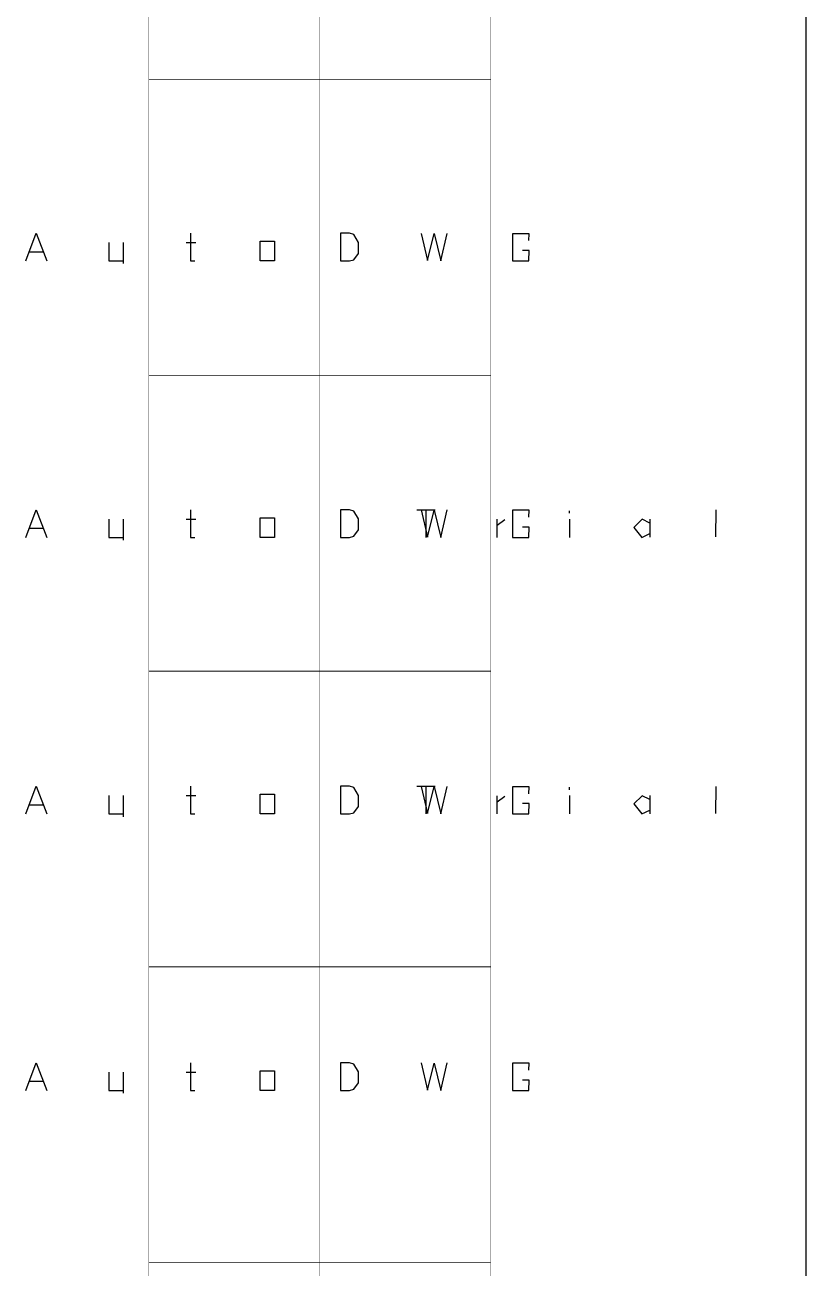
# Model space of a CAD drawing. Extents: x 0 to 595, y -1 to 841.
# Drawn here: x 475.9 to 594.7, y 435.6 to 624.8 of the extents above; entities that cross this region are included whole.
import ezdxf

# ---------------------------------------------------------------- set-up
doc = ezdxf.new("R2010")
doc.units = 0
doc.header["$MEASUREMENT"] = 0
doc.header["$XCLIPFRAME"] = 2
for name, color, linetype in [('at_Entity', 7, 'Continuous'), ('at_Rect', 7, 'Continuous'), ('at_Solid', 7, 'Continuous'), ('at_Text', 7, 'Continuous')]:
    doc.layers.add(name, color=color, linetype=linetype)
picture_1 = doc.add_image_def('image1.jpg', size_in_pixel=(1446, 2048))

msp = doc.modelspace()

# ---------------------------------------------------------------- linework, layer by layer
at = {"color": 28}
for p, q in [((475.98, 546.81), (477.59, 551.02)), ((477.59, 551.02), (479.19, 546.81)), ((501.02, 551.02), (501.02, 546.81)), ((523.87, 551.02), (523.86, 546.81)), ((525.25, 551.03), (523.87, 551.02)), ((525.88, 550.81), (525.25, 551.03)), ((526.61, 549.63), (525.88, 550.81)), ((536.11, 551), (537.11, 546.87)), ((537.11, 546.87), (538.1, 550.97)), ((538.1, 550.97), (539.1, 546.82)), ((539.1, 546.82), (540.1, 551)), ((552.54, 550.96), (550, 550.96)), ((550, 550.96), (550, 546.81)), ((552.51, 549.89), (552.54, 550.96)), ((488.6, 549.59), (488.6, 546.81)), ((490.81, 549.59), (490.81, 546.39)), ((500.4, 549.61), (501.83, 549.61)), ((511.63, 549.8), (513.8, 549.8)), ((511.63, 546.81), (511.63, 549.8)), ((513.8, 549.8), (513.8, 546.81)), ((526.59, 547.96), (526.61, 549.63)), ((476.57, 548.21), (478.58, 548.21)), ((488.6, 546.81), (490.81, 546.81)), ((501.02, 546.81), (501.68, 546.81)), ((513.8, 546.81), (511.63, 546.81)), ((523.86, 546.81), (525.22, 546.81)), ((525.22, 546.81), (525.86, 546.98)), ((525.86, 546.98), (526.59, 547.96)), ((550, 546.81), (552.51, 546.81)), ((552.54, 548.39), (551.53, 548.39)), ((552.51, 546.81), (552.54, 548.39))]:
    msp.add_line(p, q, dxfattribs=at)
at = {"layer": 'at_Entity', "color": 28}
for p, q in [((535.45, 508.94), (538.23, 508.94)), ((536.83, 508.94), (536.83, 504.74)), ((580.92, 508.93), (580.91, 504.82)), ((547.64, 507.51), (547.64, 504.74)), ((547.67, 506.58), (548.85, 507.46)), ((558.67, 507.53), (558.67, 504.74)), ((558.68, 508.41), (558.68, 508.79)), ((569.74, 507.51), (568.48, 506.25)), ((570.91, 506.92), (569.74, 507.51)), ((570.89, 507.53), (570.89, 504.76)), ((568.48, 506.25), (569.71, 504.74)), ((569.71, 504.74), (570.91, 505.33))]:
    msp.add_line(p, q, dxfattribs=at)
at = {"layer": 'at_Entity', "color": 7}
for points in [[(494.7, 661.52, 0.0822, 0.0822, 0), (494.7, 616.49, 0.0822, 0.0822, 0)], [(520.71, 616.49, 0.0822, 0.0822, 0), (520.71, 661.52, 0.0822, 0.0822, 0)], [(520.71, 661.52, 0.0822, 0.0822, 0), (520.71, 616.49, 0.0822, 0.0822, 0)], [(546.72, 616.49, 0.0822, 0.0822, 0), (546.72, 661.52, 0.0822, 0.0822, 0)], [(494.7, 616.49, 0.0822, 0.0822, 0), (520.71, 616.49, 0.0822, 0.0822, 0)], [(494.7, 616.45, 0.0822, 0.0822, 0), (494.7, 571.4, 0.0822, 0.0822, 0)], [(520.71, 616.45, 0.0822, 0.0822, 0), (494.7, 616.45, 0.0822, 0.0822, 0)], [(520.71, 616.49, 0.0822, 0.0822, 0), (546.72, 616.49, 0.0822, 0.0822, 0)], [(520.71, 616.45, 0.0822, 0.0822, 0), (520.71, 571.4, 0.0822, 0.0822, 0)], [(546.72, 616.45, 0.0822, 0.0822, 0), (520.71, 616.45, 0.0822, 0.0822, 0)], [(520.71, 571.4, 0.0822, 0.0822, 0), (520.71, 616.45, 0.0822, 0.0822, 0)], [(546.72, 571.4, 0.0822, 0.0822, 0), (546.72, 616.45, 0.0822, 0.0822, 0)], [(494.7, 571.42, 0.0822, 0.0822, 0), (494.7, 526.39, 0.0822, 0.0822, 0)], [(520.71, 571.42, 0.0822, 0.0822, 0), (494.7, 571.42, 0.0822, 0.0822, 0)], [(494.7, 571.4, 0.0822, 0.0822, 0), (520.71, 571.4, 0.0822, 0.0822, 0)], [(520.71, 571.42, 0.0822, 0.0822, 0), (520.71, 526.39, 0.0822, 0.0822, 0)], [(546.72, 571.42, 0.0822, 0.0822, 0), (520.71, 571.42, 0.0822, 0.0822, 0)], [(520.71, 526.39, 0.0822, 0.0822, 0), (520.71, 571.42, 0.0822, 0.0822, 0)], [(520.71, 571.4, 0.0822, 0.0822, 0), (546.72, 571.4, 0.0822, 0.0822, 0)], [(546.72, 526.39, 0.0822, 0.0822, 0), (546.72, 571.42, 0.0822, 0.0822, 0)], [(494.7, 526.5, 0.0822, 0.0822, 0), (494.7, 481.45, 0.0822, 0.0822, 0)], [(520.71, 526.5, 0.0822, 0.0822, 0), (494.7, 526.5, 0.0822, 0.0822, 0)], [(494.7, 526.39, 0.0822, 0.0822, 0), (520.71, 526.39, 0.0822, 0.0822, 0)], [(520.71, 526.5, 0.0822, 0.0822, 0), (520.71, 481.45, 0.0822, 0.0822, 0)], [(520.71, 526.5, 0.0822, 0.0822, 0), (520.71, 481.45, 0.0822, 0.0822, 0)], [(520.71, 526.5, 0.0822, 0.0822, 0), (520.71, 481.45, 0.0822, 0.0822, 0)], [(520.71, 526.5, 0.0822, 0.0822, 0), (520.71, 481.45, 0.0822, 0.0822, 0)], [(520.71, 526.5, 0.0822, 0.0822, 0), (520.71, 481.45, 0.0822, 0.0822, 0)], [(520.71, 526.5, 0.0822, 0.0822, 0), (520.71, 481.45, 0.0822, 0.0822, 0)], [(520.71, 526.5, 0.0822, 0.0822, 0), (520.71, 481.45, 0.0822, 0.0822, 0)], [(546.72, 526.5, 0.0822, 0.0822, 0), (520.71, 526.5, 0.0822, 0.0822, 0)], [(520.71, 481.45, 0.0822, 0.0822, 0), (520.71, 526.5, 0.0822, 0.0822, 0)], [(520.71, 526.39, 0.0822, 0.0822, 0), (546.72, 526.39, 0.0822, 0.0822, 0)], [(546.72, 481.45, 0.0822, 0.0822, 0), (546.72, 526.5, 0.0822, 0.0822, 0)], [(494.7, 481.49, 0.0822, 0.0822, 0), (494.7, 436.46, 0.0822, 0.0822, 0)], [(520.71, 481.49, 0.0822, 0.0822, 0), (494.7, 481.49, 0.0822, 0.0822, 0)], [(494.7, 481.45, 0.0822, 0.0822, 0), (520.71, 481.45, 0.0822, 0.0822, 0)], [(520.71, 481.49, 0.0822, 0.0822, 0), (520.71, 436.46, 0.0822, 0.0822, 0)], [(546.72, 481.49, 0.0822, 0.0822, 0), (520.71, 481.49, 0.0822, 0.0822, 0)], [(520.71, 436.46, 0.0822, 0.0822, 0), (520.71, 481.49, 0.0822, 0.0822, 0)], [(520.71, 481.45, 0.0822, 0.0822, 0), (546.72, 481.45, 0.0822, 0.0822, 0)], [(546.72, 436.46, 0.0822, 0.0822, 0), (546.72, 481.49, 0.0822, 0.0822, 0)], [(494.7, 436.46, 0.0822, 0.0822, 0), (520.71, 436.46, 0.0822, 0.0822, 0)], [(494.7, 436.42, 0.0822, 0.0822, 0), (494.7, 391.39, 0.0822, 0.0822, 0)], [(520.71, 436.42, 0.0822, 0.0822, 0), (494.7, 436.42, 0.0822, 0.0822, 0)], [(520.71, 436.46, 0.0822, 0.0822, 0), (546.72, 436.46, 0.0822, 0.0822, 0)], [(520.71, 436.42, 0.0822, 0.0822, 0), (520.71, 391.39, 0.0822, 0.0822, 0)], [(546.72, 436.42, 0.0822, 0.0822, 0), (520.71, 436.42, 0.0822, 0.0822, 0)], [(520.71, 391.39, 0.0822, 0.0822, 0), (520.71, 436.42, 0.0822, 0.0822, 0)], [(546.72, 391.39, 0.0822, 0.0822, 0), (546.72, 436.42, 0.0822, 0.0822, 0)]]:
    msp.add_lwpolyline(points, format="xyseb", dxfattribs=at)
at = {"layer": 'at_Rect', "color": 28}
for p, q in [((535.45, 551.02), (538.23, 551.02)), ((536.83, 551.02), (536.83, 546.81)), ((558.68, 550.49), (558.68, 550.86)), ((580.92, 551), (580.91, 546.9)), ((547.64, 549.59), (547.64, 546.81)), ((547.67, 548.66), (548.85, 549.54)), ((558.67, 549.6), (558.67, 546.81)), ((569.74, 549.59), (568.48, 548.33)), ((570.91, 549), (569.74, 549.59)), ((570.89, 549.6), (570.89, 546.84)), ((568.48, 548.33), (569.71, 546.81)), ((569.71, 546.81), (570.91, 547.41))]:
    msp.add_line(p, q, dxfattribs=at)
at = {"layer": 'at_Solid', "color": 28}
for p, q in [((475.98, 588.89), (477.59, 593.1)), ((477.59, 593.1), (479.19, 588.89)), ((501.02, 593.1), (501.02, 588.89)), ((523.87, 593.1), (523.86, 588.89)), ((525.25, 593.11), (523.87, 593.1)), ((525.88, 592.88), (525.25, 593.11)), ((526.61, 591.71), (525.88, 592.88)), ((536.11, 593.08), (537.11, 588.94)), ((537.11, 588.94), (538.1, 593.05)), ((538.1, 593.05), (539.1, 588.9)), ((539.1, 588.9), (540.1, 593.08)), ((552.54, 593.03), (550, 593.03)), ((550, 593.03), (550, 588.89)), ((552.51, 591.97), (552.54, 593.03)), ((476.57, 590.29), (478.58, 590.29)), ((488.6, 591.67), (488.6, 588.89)), ((490.81, 591.67), (490.81, 588.47)), ((500.4, 591.69), (501.83, 591.69)), ((511.63, 591.88), (513.8, 591.88)), ((511.63, 588.89), (511.63, 591.88)), ((513.8, 591.88), (513.8, 588.89)), ((526.59, 590.03), (526.61, 591.71)), ((552.54, 590.47), (551.53, 590.47)), ((552.51, 588.89), (552.54, 590.47)), ((488.6, 588.89), (490.81, 588.89)), ((501.02, 588.89), (501.68, 588.89)), ((513.8, 588.89), (511.63, 588.89)), ((523.86, 588.89), (525.22, 588.89)), ((525.22, 588.89), (525.86, 589.06)), ((525.86, 589.06), (526.59, 590.03)), ((550, 588.89), (552.51, 588.89)), ((475.98, 462.66), (477.59, 466.87)), ((477.59, 466.87), (479.19, 462.66)), ((488.6, 465.44), (488.6, 462.66)), ((490.81, 465.44), (490.81, 462.24)), ((500.4, 465.46), (501.83, 465.46)), ((501.02, 466.86), (501.02, 462.66)), ((511.63, 465.64), (513.8, 465.64)), ((511.63, 462.66), (511.63, 465.64)), ((513.8, 465.64), (513.8, 462.66)), ((523.87, 466.86), (523.86, 462.66)), ((525.25, 466.88), (523.87, 466.86)), ((525.88, 466.65), (525.25, 466.88)), ((526.61, 465.48), (525.88, 466.65)), ((526.59, 463.8), (526.61, 465.48)), ((536.11, 466.84), (537.11, 462.71)), ((537.11, 462.71), (538.1, 466.82)), ((538.1, 466.82), (539.1, 462.66)), ((539.1, 462.66), (540.1, 466.84)), ((552.54, 466.8), (550, 466.8)), ((550, 466.8), (550, 462.66)), ((552.51, 465.74), (552.54, 466.8)), ((476.57, 464.06), (478.58, 464.06)), ((525.86, 462.83), (526.59, 463.8)), ((552.54, 464.24), (551.53, 464.24)), ((552.51, 462.66), (552.54, 464.24)), ((488.6, 462.66), (490.81, 462.66)), ((501.02, 462.66), (501.68, 462.66)), ((513.8, 462.66), (511.63, 462.66)), ((523.86, 462.66), (525.22, 462.66)), ((525.22, 462.66), (525.86, 462.83)), ((550, 462.66), (552.51, 462.66))]:
    msp.add_line(p, q, dxfattribs=at)
at = {"layer": 'at_Text', "color": 28}
for p, q in [((475.98, 504.74), (477.59, 508.94)), ((477.59, 508.94), (479.19, 504.74)), ((501.02, 508.94), (501.02, 504.74)), ((523.87, 508.94), (523.86, 504.74)), ((525.25, 508.96), (523.87, 508.94)), ((525.88, 508.73), (525.25, 508.96)), ((536.11, 508.92), (537.11, 504.79)), ((539.1, 504.74), (540.1, 508.92)), ((488.6, 507.52), (488.6, 504.74)), ((490.81, 507.52), (490.81, 504.31)), ((500.4, 507.53), (501.83, 507.53)), ((511.63, 507.72), (513.8, 507.72)), ((511.63, 504.74), (511.63, 507.72)), ((513.8, 507.72), (513.8, 504.74)), ((526.61, 507.55), (525.88, 508.73)), ((526.59, 505.88), (526.61, 507.55)), ((537.11, 504.79), (538.1, 508.9)), ((538.1, 508.9), (539.1, 504.74)), ((552.54, 508.88), (550, 508.88)), ((550, 508.88), (550, 504.74)), ((552.51, 507.81), (552.54, 508.88)), ((476.57, 506.14), (478.58, 506.14)), ((525.86, 504.9), (526.59, 505.88)), ((552.54, 506.31), (551.53, 506.31)), ((552.51, 504.74), (552.54, 506.31)), ((488.6, 504.74), (490.81, 504.74)), ((501.02, 504.74), (501.68, 504.74)), ((513.8, 504.74), (511.63, 504.74)), ((523.86, 504.74), (525.22, 504.74)), ((525.22, 504.74), (525.86, 504.9)), ((550, 504.74), (552.51, 504.74))]:
    msp.add_line(p, q, dxfattribs=at)

# ---------------------------------------------------------------- pictures from other files: only their frames are drawn
image = msp.add_image(picture_1, insert=(0, 0.01), size_in_units=(594.46, 841.54))
image.set_boundary_path([(0.026, 2047.983), (1446.026, 2047.983), (1446.026, -0.017), (0.026, -0.017), (0.026, 2047.983)])

doc.saveas('drawing.dxf')
